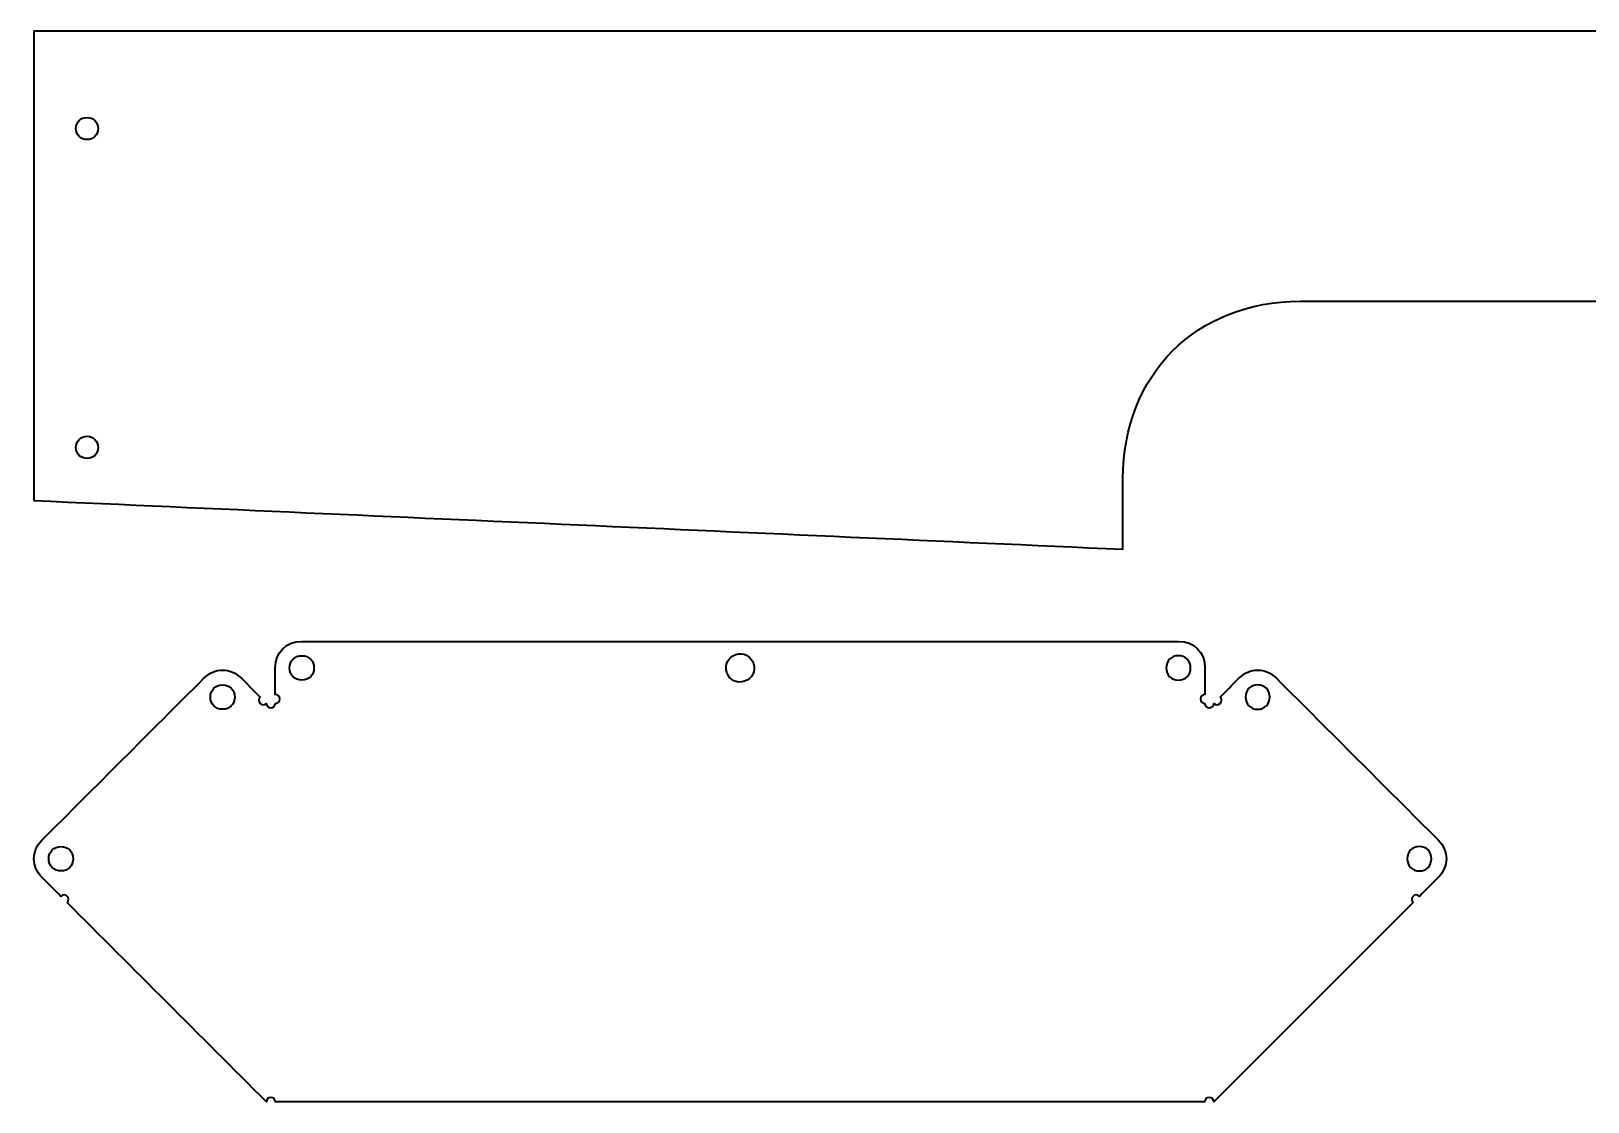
# Model space of a CAD drawing. Header units: inches. Extents: x 13 to 716, y -481 to 623.
# Drawn here: x 13.1 to 364.7, y -481.1 to -239.4 of the extents above; entities that cross this region are included whole.
import ezdxf

# ---------------------------------------------------------------- set-up
doc = ezdxf.new("R2010")
doc.units = ezdxf.units.IN
doc.header["$MEASUREMENT"] = 0
doc.layers.add('Layer 1', color=7, linetype='Continuous')

msp = doc.modelspace()

# ---------------------------------------------------------------- linework, layer by layer
at = {"layer": 'Layer 1', "color": 1, "lineweight": 35, "true_color": 0xff0000}
for points, knots in [([(469.68, -340.36), (469.68, -316.94), (453.11, -300.38), (429.68, -300.38), (386.35, -300.38), (343.02, -300.38), (299.68, -300.38), (276.25, -300.38), (259.68, -316.94), (259.68, -340.36), (259.68, -345.7), (259.68, -351.03), (259.68, -356.36), (177.68, -352.69), (95.68, -349.03), (13.68, -345.36), (13.68, -310.04), (13.68, -274.72), (13.68, -239.4), (247.68, -239.4), (481.68, -239.4), (715.68, -239.4), (715.68, -274.72), (715.68, -310.04), (715.68, -345.36), (633.68, -349.03), (551.68, -352.69), (469.68, -356.36), (469.68, -351.03), (469.68, -345.7), (469.68, -340.36)], [0, 0, 0, 0, 1, 1, 1, 2, 2, 2, 3, 3, 3, 4, 4, 4, 5, 5, 5, 6, 6, 6, 7, 7, 7, 8, 8, 8, 9, 9, 9, 10, 10, 10, 10]), ([(28.18, -261.39), (28.18, -259.93), (27.15, -258.89), (25.68, -258.89), (24.22, -258.89), (23.18, -259.93), (23.18, -261.39), (23.18, -262.86), (24.22, -263.89), (25.68, -263.89), (27.15, -263.89), (28.18, -262.86), (28.18, -261.39)], [0, 0, 0, 0, 1, 1, 1, 2, 2, 2, 3, 3, 3, 4, 4, 4, 4]), ([(28.18, -333.37), (28.18, -331.9), (27.15, -330.87), (25.68, -330.87), (24.22, -330.87), (23.18, -331.9), (23.18, -333.37), (23.18, -334.83), (24.22, -335.87), (25.68, -335.87), (27.15, -335.87), (28.18, -334.83), (28.18, -333.37)], [0, 0, 0, 0, 1, 1, 1, 2, 2, 2, 3, 3, 3, 4, 4, 4, 4]), ([(330.86, -430.48), (333.35, -428), (333.35, -424.49), (330.86, -422), (318.69, -409.84), (306.52, -397.67), (294.35, -385.5), (291.86, -383.02), (288.35, -383.02), (285.86, -385.5), (284.45, -386.91), (283.03, -388.33), (281.62, -389.74), (282.03, -390.16), (282.03, -390.74), (281.62, -391.16), (281.2, -391.57), (280.62, -391.57), (280.2, -391.16), (280.2, -391.74), (279.79, -392.16), (279.2, -392.16), (278.62, -392.16), (278.2, -391.74), (278.2, -391.16), (277.62, -391.16), (277.2, -390.74), (277.2, -390.16), (277.2, -389.57), (277.62, -389.16), (278.2, -389.16), (278.2, -387.16), (278.2, -385.16), (278.2, -383.16), (278.2, -379.65), (275.72, -377.16), (272.2, -377.16), (239.2, -377.16), (206.2, -377.16), (173.2, -377.16), (140.2, -377.16), (107.2, -377.16), (74.2, -377.16), (70.69, -377.16), (68.2, -379.65), (68.2, -383.16), (68.2, -385.16), (68.2, -387.16), (68.2, -389.16), (68.79, -389.16), (69.2, -389.57), (69.2, -390.16), (69.2, -390.74), (68.79, -391.16), (68.2, -391.16), (68.2, -391.74), (67.79, -392.16), (67.2, -392.16), (66.62, -392.16), (66.2, -391.74), (66.2, -391.16), (65.79, -391.57), (65.2, -391.57), (64.79, -391.16), (64.37, -390.74), (64.37, -390.16), (64.79, -389.74), (63.38, -388.33), (61.96, -386.91), (60.55, -385.5), (58.06, -383.02), (54.55, -383.02), (52.06, -385.5), (39.89, -397.67), (27.72, -409.84), (15.55, -422), (13.06, -424.49), (13.06, -428), (15.55, -430.48), (16.96, -431.9), (18.37, -433.31), (19.79, -434.73), (20.2, -434.31), (20.79, -434.31), (21.2, -434.73), (21.62, -435.14), (21.62, -435.73), (21.2, -436.14), (36.2, -451.13), (51.2, -466.13), (66.2, -481.12), (66.2, -480.54), (66.62, -480.12), (67.2, -480.12), (67.79, -480.12), (68.2, -480.54), (68.2, -481.12), (103.2, -481.12), (138.2, -481.12), (173.2, -481.12), (208.2, -481.12), (243.2, -481.12), (278.2, -481.12), (278.2, -480.54), (278.62, -480.12), (279.2, -480.12), (279.79, -480.12), (280.2, -480.54), (280.2, -481.12), (295.2, -466.13), (310.2, -451.13), (325.2, -436.14), (324.79, -435.73), (324.79, -435.14), (325.2, -434.73), (325.62, -434.31), (326.2, -434.31), (326.62, -434.73), (328.03, -433.31), (329.45, -431.9), (330.86, -430.48)], [0, 0, 0, 0, 1, 1, 1, 2, 2, 2, 3, 3, 3, 4, 4, 4, 5, 5, 5, 6, 6, 6, 7, 7, 7, 8, 8, 8, 9, 9, 9, 10, 10, 10, 11, 11, 11, 12, 12, 12, 13, 13, 13, 14, 14, 14, 15, 15, 15, 16, 16, 16, 17, 17, 17, 18, 18, 18, 19, 19, 19, 20, 20, 20, 21, 21, 21, 22, 22, 22, 23, 23, 23, 24, 24, 24, 25, 25, 25, 26, 26, 26, 27, 27, 27, 28, 28, 28, 29, 29, 29, 30, 30, 30, 31, 31, 31, 32, 32, 32, 33, 33, 33, 34, 34, 34, 35, 35, 35, 36, 36, 36, 37, 37, 37, 38, 38, 38, 39, 39, 39, 40, 40, 40, 40]), ([(172.2, -380.16), (170.45, -380.75), (169.62, -382.4), (170.2, -384.16), (170.79, -385.92), (172.45, -386.74), (174.2, -386.16), (175.96, -385.57), (176.79, -383.92), (176.2, -382.16), (175.62, -380.4), (173.96, -379.57), (172.2, -380.16)], [0, 0, 0, 0, 1, 1, 1, 2, 2, 2, 3, 3, 3, 4, 4, 4, 4]), ([(76.95, -383.16), (76.95, -381.55), (75.81, -380.41), (74.2, -380.41), (72.59, -380.41), (71.45, -381.55), (71.45, -383.16), (71.45, -384.77), (72.59, -385.91), (74.2, -385.91), (75.81, -385.91), (76.95, -384.77), (76.95, -383.16)], [0, 0, 0, 0, 1, 1, 1, 2, 2, 2, 3, 3, 3, 4, 4, 4, 4]), ([(269.45, -383.16), (269.45, -381.55), (270.59, -380.41), (272.2, -380.41), (273.81, -380.41), (274.95, -381.55), (274.95, -383.16), (274.95, -384.77), (273.81, -385.91), (272.2, -385.91), (270.59, -385.91), (269.45, -384.77), (269.45, -383.16)], [0, 0, 0, 0, 1, 1, 1, 2, 2, 2, 3, 3, 3, 4, 4, 4, 4]), ([(59.05, -389.74), (59.05, -388.13), (57.91, -386.99), (56.3, -386.99), (54.69, -386.99), (53.55, -388.13), (53.55, -389.74), (53.55, -391.35), (54.69, -392.49), (56.3, -392.49), (57.91, -392.49), (59.05, -391.35), (59.05, -389.74)], [0, 0, 0, 0, 1, 1, 1, 2, 2, 2, 3, 3, 3, 4, 4, 4, 4]), ([(287.35, -389.74), (287.35, -388.13), (288.49, -386.99), (290.1, -386.99), (291.71, -386.99), (292.85, -388.13), (292.85, -389.74), (292.85, -391.35), (291.71, -392.49), (290.1, -392.49), (288.49, -392.49), (287.35, -391.35), (287.35, -389.74)], [0, 0, 0, 0, 1, 1, 1, 2, 2, 2, 3, 3, 3, 4, 4, 4, 4]), ([(22.54, -426.24), (22.54, -424.63), (21.4, -423.49), (19.79, -423.49), (18.18, -423.49), (17.04, -424.63), (17.04, -426.24), (17.04, -427.85), (18.18, -428.99), (19.79, -428.99), (21.4, -428.99), (22.54, -427.85), (22.54, -426.24)], [0, 0, 0, 0, 1, 1, 1, 2, 2, 2, 3, 3, 3, 4, 4, 4, 4]), ([(323.87, -426.24), (323.87, -424.63), (325.01, -423.49), (326.62, -423.49), (328.23, -423.49), (329.37, -424.63), (329.37, -426.24), (329.37, -427.85), (328.23, -428.99), (326.62, -428.99), (325.01, -428.99), (323.87, -427.85), (323.87, -426.24)], [0, 0, 0, 0, 1, 1, 1, 2, 2, 2, 3, 3, 3, 4, 4, 4, 4])]:
    msp.add_open_spline(points, degree=3, knots=knots, dxfattribs=at)

doc.saveas('drawing.dxf')
